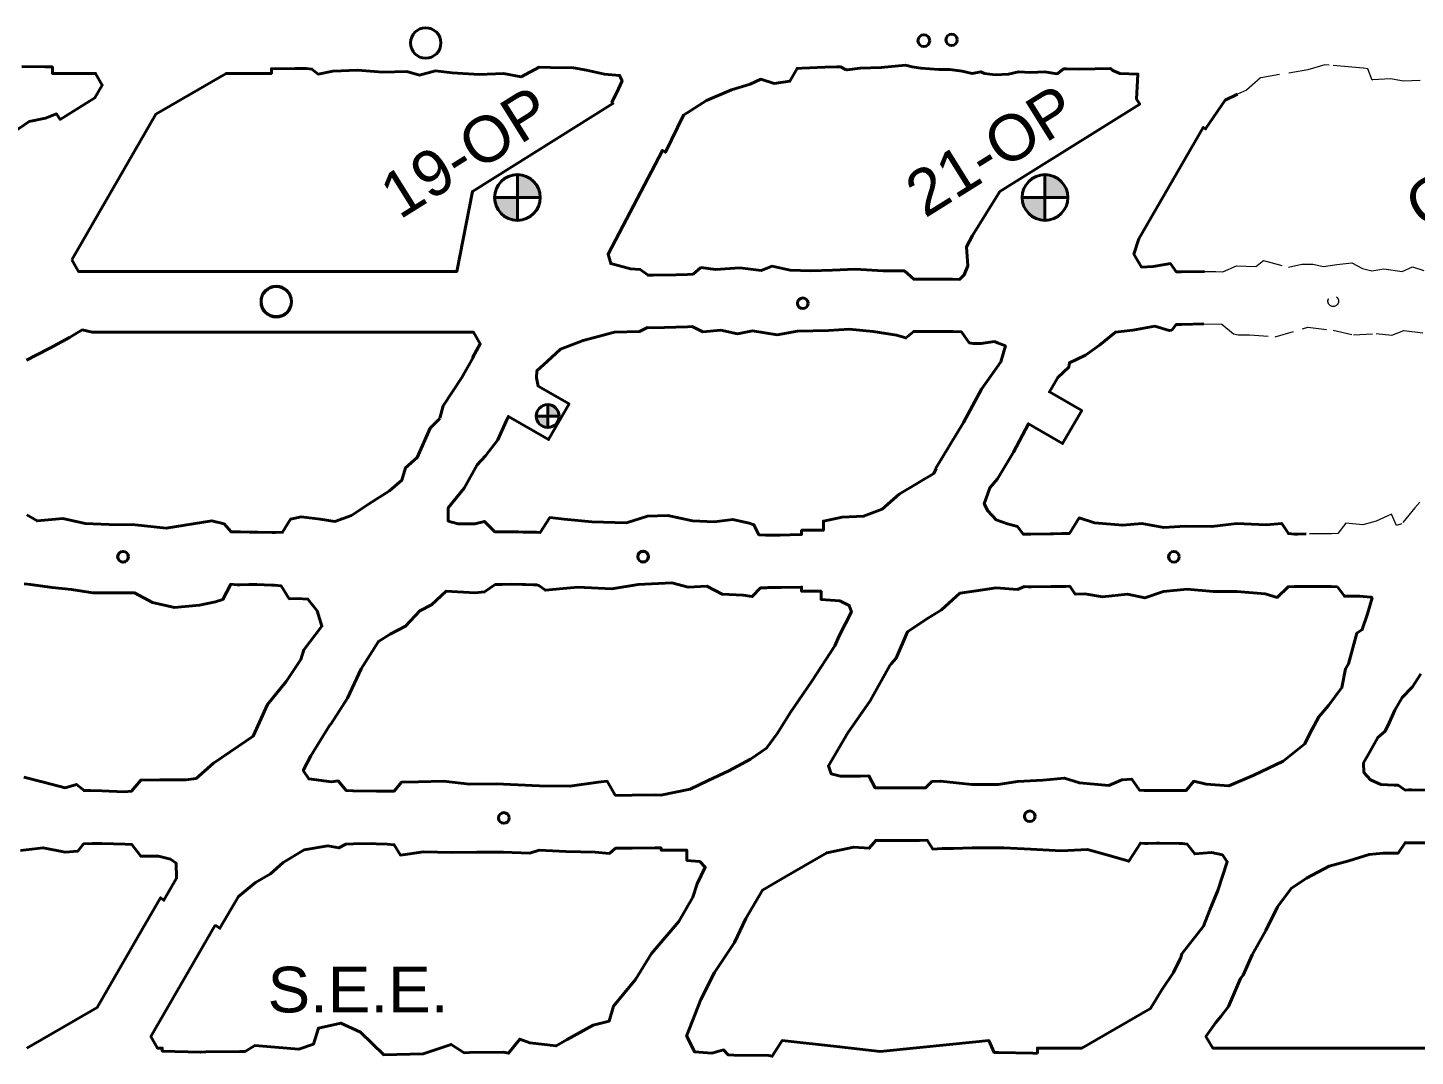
# Model space of a CAD drawing. Header units: millimetres. Extents: x -28 to 1943, y -5245 to 2752.
# Drawn here: x 1064.8 to 1155.9, y 137.2 to 204.7 of the extents above; entities that cross this region are included whole.
import ezdxf

# ---------------------------------------------------------------- set-up
doc = ezdxf.new("R2010")
doc.units = ezdxf.units.MM
doc.linetypes.add('RAYITAS', pattern=[0.375, 0.25, -0.125])
doc.styles.add('DG-T1-473 TO 560$0$Standard', font='arial.ttf')

msp = doc.modelspace()

# ---------------------------------------------------------------- hatches: boundary and pattern name
at = {"linetype": 'Continuous', "lineweight": 40}
h = msp.add_hatch(color=7, dxfattribs=at)
h.paths.add_polyline_path([(1098.414, 193.601, 0.414214), (1096.914, 195.101), (1096.914, 193.601)])
h.paths.add_polyline_path([(1096.914, 193.601), (1095.414, 193.601, 0.414214), (1096.914, 192.101)])
h = msp.add_hatch(color=7, dxfattribs=at)
h.paths.add_polyline_path([(1133.055, 193.601, 0.414214), (1131.555, 195.101), (1131.555, 193.601)])
h.paths.add_polyline_path([(1131.555, 193.601), (1130.055, 193.601, 0.414214), (1131.555, 192.101)])
at = {"lineweight": 40}
h = msp.add_hatch(color=7, dxfattribs=at)
h.paths.add_polyline_path([(1099.655, 179.248, 0.414214), (1098.905, 179.998), (1098.905, 179.248)])
h.paths.add_polyline_path([(1098.155, 179.248, 0.414214), (1098.905, 178.498), (1098.905, 179.248)])

# ---------------------------------------------------------------- linework, layer by layer
at = {"color": 7, "linetype": 'Continuous', "lineweight": 40}
for p, q in [((1096.914, 192.101), (1096.914, 195.101)), ((1096.914, 192.101), (1096.914, 195.101)), ((1131.555, 192.101), (1131.555, 195.101)), ((1131.555, 192.101), (1131.555, 195.101)), ((1095.414, 193.601), (1098.414, 193.601)), ((1095.414, 193.601), (1098.414, 193.601)), ((1130.055, 193.601), (1133.055, 193.601)), ((1130.055, 193.601), (1133.055, 193.601)), ((1073.285, 137.748), (1072.845, 138.511)), ((1073.285, 137.748), (1072.845, 138.511))]:
    msp.add_line(p, q, dxfattribs=at)
at = {"color": 7, "lineweight": 40}
for p, q in [((1098.905, 178.498), (1098.905, 179.998)), ((1098.905, 178.498), (1098.905, 179.998)), ((1098.155, 179.248), (1099.655, 179.248)), ((1098.155, 179.248), (1099.655, 179.248)), ((1130.768, 137.418), (1131.056, 137.389)), ((1130.768, 137.418), (1131.056, 137.389))]:
    msp.add_line(p, q, dxfattribs=at)
at = {"lineweight": 40}
for points in [[(1109.324, 199.973), (1107.81, 199.018), (1106.631, 196.577), (1106.434, 196.691), (1103.596, 191.255), (1102.866, 189.89), (1103.045, 189.264), (1104.341, 188.91), (1104.97, 188.883), (1105.496, 188.5), (1105.829, 188.497), (1107.336, 188.526), (1108.08, 188.535), (1108.454, 188.572), (1108.965, 189.001), (1109.911, 188.865), (1111.524, 188.976), (1112.925, 188.814), (1113.653, 189.085), (1114.818, 188.84), (1116.192, 188.784), (1117.609, 188.83), (1119.101, 188.89), (1120.934, 188.79), (1122.322, 188.78), (1122.944, 188.232), (1123.258, 188.23), (1123.988, 188.229), (1125.483, 188.233), (1125.951, 188.217), (1126.242, 188.525), (1126.488, 189.11), (1126.395, 190.365), (1126.796, 191.102), (1128.602, 193.996), (1137.775, 199.728), (1137.567, 200.062), (1137.658, 201.7), (1136.463, 201.739), (1136.002, 201.941), (1135.851, 202.083), (1133.84, 202.024), (1132.992, 202.044), (1132.992, 202.044), (1132.763, 202.042), (1132.418, 201.765), (1132.326, 201.727), (1131.54, 201.844), (1130.617, 201.812), (1129.812, 201.857), (1129.17, 201.699), (1128.287, 201.661), (1127.591, 201.75), (1127.345, 201.858), (1126.783, 201.739), (1126.128, 201.895), (1125.315, 202.001), (1124.594, 202.007), (1123.4, 202.104), (1122.83, 202.189), (1122.396, 202.29), (1120.81, 202.127), (1119.426, 202.093), (1118.561, 201.974), (1118.448, 202.004), (1118.131, 202.176), (1117.986, 202.187), (1117.887, 202.187), (1117.11, 202.161), (1115.611, 202.1), (1115.281, 202.081), (1114.812, 201.234), (1113.778, 201.098), (1112.907, 201.37), (1112.189, 201.051), (1110.976, 200.664)], [(1109.324, 199.973), (1107.81, 199.018), (1106.631, 196.577), (1106.434, 196.691), (1103.596, 191.255), (1102.866, 189.89), (1103.045, 189.264), (1104.341, 188.91), (1104.97, 188.883), (1105.496, 188.5), (1105.829, 188.497), (1107.336, 188.526), (1108.08, 188.535), (1108.454, 188.572), (1108.965, 189.001), (1109.911, 188.865), (1111.524, 188.976), (1112.925, 188.814), (1113.653, 189.085), (1114.818, 188.84), (1116.192, 188.784), (1117.609, 188.83), (1119.101, 188.89), (1120.934, 188.79), (1122.322, 188.78), (1122.944, 188.232), (1123.258, 188.23), (1123.988, 188.229), (1125.483, 188.233), (1125.951, 188.217), (1126.242, 188.525), (1126.488, 189.11), (1126.395, 190.365), (1126.796, 191.102), (1128.602, 193.996), (1137.775, 199.728), (1137.567, 200.062), (1137.658, 201.7), (1136.463, 201.739), (1136.002, 201.941), (1135.851, 202.083), (1133.84, 202.024), (1132.992, 202.044), (1132.992, 202.044), (1132.763, 202.042), (1132.418, 201.765), (1132.326, 201.727), (1131.54, 201.844), (1130.617, 201.812), (1129.812, 201.857), (1129.17, 201.699), (1128.287, 201.661), (1127.591, 201.75), (1127.345, 201.858), (1126.783, 201.739), (1126.128, 201.895), (1125.315, 202.001), (1124.594, 202.007), (1123.4, 202.104), (1122.83, 202.189), (1122.396, 202.29), (1120.81, 202.127), (1119.426, 202.093), (1118.561, 201.974), (1118.448, 202.004), (1118.131, 202.176), (1117.986, 202.187), (1117.887, 202.187), (1117.11, 202.161), (1115.611, 202.1), (1115.281, 202.081), (1114.812, 201.234), (1113.778, 201.098), (1112.907, 201.37), (1112.189, 201.051), (1110.976, 200.664)], [(1084.61, 158.989), (1083.349, 156.938), (1082.857, 155.979), (1083.215, 155.423), (1084.709, 155.234), (1085.151, 155.29), (1085.666, 154.67), (1086.12, 154.635), (1087.659, 154.628), (1088.021, 154.621), (1088.364, 154.614), (1088.828, 154.629), (1089.314, 155.201), (1090.417, 155.239), (1092.061, 155.266), (1093.765, 155.075), (1095.519, 155.109), (1098.368, 154.969), (1100.349, 154.948), (1102.21, 155.205), (1102.8, 155.272), (1103.333, 154.36), (1103.711, 154.344), (1104.45, 154.359), (1105.974, 154.37), (1106.341, 154.363), (1108.257, 154.744), (1109.433, 155.316), (1110.801, 155.956), (1112.222, 156.709), (1113.261, 157.44), (1113.985, 158.436), (1114.834, 159.76), (1116.244, 161.838), (1117.758, 164.152), (1118.049, 164.81), (1118.845, 166.386), (1118.7, 166.815), (1118.076, 167.112), (1116.859, 167.208), (1116.859, 167.748), (1115.573, 167.748), (1115.573, 168.017), (1115.532, 168.017), (1114.223, 167.988), (1114.123, 167.986), (1114.023, 167.986), (1113.474, 167.982), (1113.374, 167.982), (1113.274, 167.98), (1112.878, 167.964), (1112.34, 167.391), (1111.744, 167.487), (1110.365, 167.549), (1109.347, 168.08), (1108.133, 168.01), (1107.055, 168.297), (1104.854, 168.2), (1103.122, 167.894), (1100.884, 168.02), (1099.925, 167.931), (1098.757, 167.807), (1098.326, 168.115), (1098.158, 168.176), (1098.059, 168.176), (1097.958, 168.176), (1097.455, 168.198), (1097.355, 168.196), (1097.255, 168.194), (1096.511, 168.215), (1095.919, 168.194), (1095.819, 168.194), (1095.719, 168.193), (1095.449, 168.188), (1094.757, 167.706), (1094.126, 167.638), (1092.243, 167.757), (1091.274, 166.85), (1090.513, 166.458), (1089.568, 165.457), (1088.565, 164.917), (1087.787, 164.447), (1086.665, 162.654), (1085.749, 160.716), (1084.659, 159.023)], [(1084.61, 158.989), (1083.349, 156.938), (1082.857, 155.979), (1083.215, 155.423), (1084.709, 155.234), (1085.151, 155.29), (1085.666, 154.67), (1086.12, 154.635), (1087.659, 154.628), (1088.021, 154.621), (1088.364, 154.614), (1088.828, 154.629), (1089.314, 155.201), (1090.417, 155.239), (1092.061, 155.266), (1093.765, 155.075), (1095.519, 155.109), (1098.368, 154.969), (1100.349, 154.948), (1102.21, 155.205), (1102.8, 155.272), (1103.333, 154.36), (1103.711, 154.344), (1104.45, 154.359), (1105.974, 154.37), (1106.341, 154.363), (1108.257, 154.744), (1109.433, 155.316), (1110.801, 155.956), (1112.222, 156.709), (1113.261, 157.44), (1113.985, 158.436), (1114.834, 159.76), (1116.244, 161.838), (1117.758, 164.152), (1118.049, 164.81), (1118.845, 166.386), (1118.7, 166.815), (1118.076, 167.112), (1116.859, 167.208), (1116.859, 167.748), (1115.573, 167.748), (1115.573, 168.017), (1115.532, 168.017), (1114.223, 167.988), (1114.123, 167.986), (1114.023, 167.986), (1113.474, 167.982), (1113.374, 167.982), (1113.274, 167.98), (1112.878, 167.964), (1112.34, 167.391), (1111.744, 167.487), (1110.365, 167.549), (1109.347, 168.08), (1108.133, 168.01), (1107.055, 168.297), (1104.854, 168.2), (1103.122, 167.894), (1100.884, 168.02), (1099.925, 167.931), (1098.757, 167.807), (1098.326, 168.115), (1098.158, 168.176), (1098.059, 168.176), (1097.958, 168.176), (1097.455, 168.198), (1097.355, 168.196), (1097.255, 168.194), (1096.511, 168.215), (1095.919, 168.194), (1095.819, 168.194), (1095.719, 168.193), (1095.449, 168.188), (1094.757, 167.706), (1094.126, 167.638), (1092.243, 167.757), (1091.274, 166.85), (1090.513, 166.458), (1089.568, 165.457), (1088.565, 164.917), (1087.787, 164.447), (1086.665, 162.654), (1085.749, 160.716), (1084.659, 159.023)], [(1150.757, 168.045), (1150.35, 168.057), (1150.25, 168.057), (1150.15, 168.057), (1148.853, 168.056), (1148.753, 168.056), (1148.653, 168.056), (1148.123, 168.049), (1148.024, 168.049), (1147.924, 168.049), (1147.519, 168.044), (1146.809, 167.336), (1146.003, 167.573), (1144.152, 167.719), (1142.591, 167.732), (1140.895, 167.878), (1139.344, 167.735), (1138.122, 167.313), (1136.979, 167.551), (1135.326, 167.382), (1134.164, 167.572), (1133.539, 167.552), (1133.184, 168.078), (1132.922, 168.059), (1132.822, 168.059), (1132.722, 168.059), (1132.161, 168.054), (1132.061, 168.053), (1131.961, 168.053), (1130.662, 168.034), (1130.562, 168.033), (1130.462, 168.033), (1130.207, 168.049), (1129.76, 167.87), (1128.361, 167.963), (1127.046, 167.771), (1125.975, 167.616), (1124.771, 166.532), (1123.731, 165.897), (1122.535, 165.074), (1121.777, 163.341), (1121.454, 162.978), (1121.364, 162.874), (1120.082, 160.554), (1118.615, 158.443), (1117.336, 156.284), (1117.518, 155.746), (1118.14, 155.598), (1119.441, 155.598), (1119.985, 155.627), (1120.405, 154.841), (1120.836, 154.844), (1120.936, 154.845), (1121.036, 154.845), (1122.323, 154.827), (1122.423, 154.827), (1122.523, 154.829), (1123.095, 154.844), (1123.195, 154.844), (1123.294, 154.845), (1123.718, 154.83), (1124.129, 155.247), (1124.698, 155.278), (1126.744, 155.062), (1128.474, 155.048), (1129.759, 155.245), (1131.417, 155.347), (1132.836, 155.473), (1133.819, 155.162), (1135.739, 154.991), (1136.6, 155.352), (1137.256, 155.413), (1137.772, 154.678), (1138.079, 154.672), (1138.179, 154.673), (1138.279, 154.673), (1138.812, 154.657), (1138.911, 154.659), (1139.011, 154.659), (1140.306, 154.652), (1140.406, 154.652), (1140.833, 154.663), (1141.327, 155.269), (1142.146, 155.077), (1143.626, 154.967), (1145.278, 155.678), (1147.188, 156.593), (1148.617, 157.737), (1148.948, 158.398), (1149.54, 159.5), (1150.181, 160.236), (1151.056, 161.424), (1151.296, 162.651), (1151.484, 162.975), (1152.025, 164.988), (1152.39, 165.226), (1152.731, 166.26), (1153.039, 167.312), (1152.957, 167.361), (1152.211, 167.429), (1151.212, 167.421)], [(1150.757, 168.045), (1150.35, 168.057), (1150.25, 168.057), (1150.15, 168.057), (1148.853, 168.056), (1148.753, 168.056), (1148.653, 168.056), (1148.123, 168.049), (1148.024, 168.049), (1147.924, 168.049), (1147.519, 168.044), (1146.809, 167.336), (1146.003, 167.573), (1144.152, 167.719), (1142.591, 167.732), (1140.895, 167.878), (1139.344, 167.735), (1138.122, 167.313), (1136.979, 167.551), (1135.326, 167.382), (1134.164, 167.572), (1133.539, 167.552), (1133.184, 168.078), (1132.922, 168.059), (1132.822, 168.059), (1132.722, 168.059), (1132.161, 168.054), (1132.061, 168.053), (1131.961, 168.053), (1130.662, 168.034), (1130.562, 168.033), (1130.462, 168.033), (1130.207, 168.049), (1129.76, 167.87), (1128.361, 167.963), (1127.046, 167.771), (1125.975, 167.616), (1124.771, 166.532), (1123.731, 165.897), (1122.535, 165.074), (1121.777, 163.341), (1121.454, 162.978), (1121.364, 162.874), (1120.082, 160.554), (1118.615, 158.443), (1117.336, 156.284), (1117.518, 155.746), (1118.14, 155.598), (1119.441, 155.598), (1119.985, 155.627), (1120.405, 154.841), (1120.836, 154.844), (1120.936, 154.845), (1121.036, 154.845), (1122.323, 154.827), (1122.423, 154.827), (1122.523, 154.829), (1123.095, 154.844), (1123.195, 154.844), (1123.294, 154.845), (1123.718, 154.83), (1124.129, 155.247), (1124.698, 155.278), (1126.744, 155.062), (1128.474, 155.048), (1129.759, 155.245), (1131.417, 155.347), (1132.836, 155.473), (1133.819, 155.162), (1135.739, 154.991), (1136.6, 155.352), (1137.256, 155.413), (1137.772, 154.678), (1138.079, 154.672), (1138.179, 154.673), (1138.279, 154.673), (1138.812, 154.657), (1138.911, 154.659), (1139.011, 154.659), (1140.306, 154.652), (1140.406, 154.652), (1140.833, 154.663), (1141.327, 155.269), (1142.146, 155.077), (1143.626, 154.967), (1145.278, 155.678), (1147.188, 156.593), (1148.617, 157.737), (1148.948, 158.398), (1149.54, 159.5), (1150.181, 160.236), (1151.056, 161.424), (1151.296, 162.651), (1151.484, 162.975), (1152.025, 164.988), (1152.39, 165.226), (1152.731, 166.26), (1153.039, 167.312), (1152.957, 167.361), (1152.211, 167.429), (1151.212, 167.421)]]:
    msp.add_lwpolyline(points, close=True, dxfattribs=at)
at = {"color": 251, "linetype": 'RAYITAS', "lineweight": 13, "ltscale": 5}
for points in [[(1156.195, 201.289), (1155.103, 201.244), (1154.245, 201.395), (1153.06, 201.328), (1153.04, 201.31), (1152.764, 202.054), (1152.472, 202.099), (1151.713, 202.167), (1150.214, 202.298), (1149.942, 202.317), (1148.805, 201.981), (1145.707, 201.455), (1144.789, 200.657), (1144.199, 200.379)], [(1156.195, 201.289), (1155.103, 201.244), (1154.245, 201.395), (1153.06, 201.328), (1153.04, 201.31), (1152.764, 202.054), (1152.472, 202.099), (1151.713, 202.167), (1150.214, 202.298), (1149.942, 202.317), (1148.805, 201.981), (1145.707, 201.455), (1144.789, 200.657), (1144.199, 200.379)], [(1142.02, 188.734), (1142.768, 188.744), (1143.226, 188.729), (1144.132, 189.12), (1145.405, 189.073), (1145.894, 189.466), (1147.547, 189.023), (1148.43, 189.228), (1149.148, 189.213), (1149.841, 189.061), (1150.71, 189.209), (1151.7, 189.316), (1152.407, 188.948), (1153.012, 188.796), (1153.801, 188.925), (1155.001, 188.749), (1155.698, 189.057), (1156.422, 188.817)], [(1142.02, 188.734), (1142.768, 188.744), (1143.226, 188.729), (1144.132, 189.12), (1145.405, 189.073), (1145.894, 189.466), (1147.547, 189.023), (1148.43, 189.228), (1149.148, 189.213), (1149.841, 189.061), (1150.71, 189.209), (1151.7, 189.316), (1152.407, 188.948), (1153.012, 188.796), (1153.801, 188.925), (1155.001, 188.749), (1155.698, 189.057), (1156.422, 188.817)], [(1141.995, 185.316), (1143.158, 185.273), (1143.925, 184.654), (1144.237, 184.578), (1144.975, 184.588), (1146.665, 184.45), (1148.809, 185.077), (1150.483, 184.881), (1151.807, 184.587), (1153.303, 184.669), (1154.341, 184.559), (1155.126, 184.859), (1156.79, 184.653)], [(1141.995, 185.316), (1143.158, 185.273), (1143.925, 184.654), (1144.237, 184.578), (1144.975, 184.588), (1146.665, 184.45), (1148.809, 185.077), (1150.483, 184.881), (1151.807, 184.587), (1153.303, 184.669), (1154.341, 184.559), (1155.126, 184.859), (1156.79, 184.653)], [(1156.169, 173.586), (1155.83, 173.226), (1154.981, 172.173), (1154.64, 172.061), (1154.309, 172.8), (1153.307, 172.352), (1152.424, 172.114), (1151.304, 172.222), (1150.777, 171.534), (1150.37, 171.51), (1150.27, 171.511), (1150.17, 171.511), (1148.703, 171.512)], [(1156.169, 173.586), (1155.83, 173.226), (1154.981, 172.173), (1154.64, 172.061), (1154.309, 172.8), (1153.307, 172.352), (1152.424, 172.114), (1151.304, 172.222), (1150.777, 171.534), (1150.37, 171.51), (1150.27, 171.511), (1150.17, 171.511), (1148.703, 171.512)]]:
    msp.add_lwpolyline(points, dxfattribs=at)
at = {"lineweight": 40}
for points in [[(1064.384, 202.206), (1065.879, 202.184), (1066.386, 202.181), (1066.386, 201.748), (1069.213, 201.748), (1069.654, 200.985), (1069.174, 200.154), (1066.886, 198.724), (1066.655, 199.093), (1065.931, 198.811), (1064.859, 198.584), (1063.445, 197.629)], [(1064.384, 202.206), (1065.879, 202.184), (1066.386, 202.181), (1066.386, 201.748), (1069.213, 201.748), (1069.654, 200.985), (1069.174, 200.154), (1066.886, 198.724), (1066.655, 199.093), (1065.931, 198.811), (1064.859, 198.584), (1063.445, 197.629)], [(1067.648, 189.511), (1073.173, 199.08), (1077.795, 201.748), (1080.761, 201.748), (1080.761, 202.059), (1082.321, 202.072), (1083.071, 202.069), (1083.418, 202.036), (1083.841, 201.708), (1084.803, 201.9), (1086.42, 201.969), (1088.068, 201.841), (1089.649, 201.868), (1090.485, 201.642), (1091.534, 201.912), (1092.636, 201.787), (1094.404, 201.677), (1095.992, 201.747), (1097.171, 201.534), (1098.351, 202.151), (1099.09, 202.132), (1100.594, 202.113), (1101.445, 201.959), (1102.635, 201.696), (1103.623, 201.62), (1103.793, 201.269), (1103.428, 200.455), (1103.122, 199.872), (1103.19, 199.763), (1093.961, 193.996), (1092.94, 188.748), (1079.416, 188.748), (1068.089, 188.748), (1067.648, 189.511)], [(1067.648, 189.511), (1073.173, 199.08), (1077.795, 201.748), (1080.761, 201.748), (1080.761, 202.059), (1082.321, 202.072), (1083.071, 202.069), (1083.418, 202.036), (1083.841, 201.708), (1084.803, 201.9), (1086.42, 201.969), (1088.068, 201.841), (1089.649, 201.868), (1090.485, 201.642), (1091.534, 201.912), (1092.636, 201.787), (1094.404, 201.677), (1095.992, 201.747), (1097.171, 201.534), (1098.351, 202.151), (1099.09, 202.132), (1100.594, 202.113), (1101.445, 201.959), (1102.635, 201.696), (1103.623, 201.62), (1103.793, 201.269), (1103.428, 200.455), (1103.122, 199.872), (1103.19, 199.763), (1093.961, 193.996), (1092.94, 188.748), (1079.416, 188.748), (1068.089, 188.748), (1067.648, 189.511)], [(1144.199, 200.379), (1143.391, 199.999), (1142.101, 198.108), (1141.946, 198.198), (1137.722, 190.883), (1137.396, 189.872), (1137.892, 189.027), (1138.658, 189.075), (1139.416, 189.21), (1139.797, 189.26), (1140.174, 188.721), (1140.523, 188.714), (1142.02, 188.734)], [(1144.199, 200.379), (1143.391, 199.999), (1142.101, 198.108), (1141.946, 198.198), (1137.722, 190.883), (1137.396, 189.872), (1137.892, 189.027), (1138.658, 189.075), (1139.416, 189.21), (1139.797, 189.26), (1140.174, 188.721), (1140.523, 188.714), (1142.02, 188.734)], [(1113.213, 171.436), (1112.777, 171.456), (1112.444, 172.116), (1112.127, 172.214), (1111.059, 172.463), (1109.832, 172.304), (1108.415, 172.361), (1106.792, 172.726), (1105.463, 172.669), (1104.073, 172.243), (1101.81, 172.299), (1099.975, 172.47), (1099.05, 172.579), (1098.4, 171.596), (1098.155, 171.628), (1098.055, 171.628), (1097.955, 171.628), (1097.292, 171.632), (1096.997, 171.64), (1095.902, 171.638), (1095.803, 171.638), (1095.703, 171.638), (1095.425, 171.653), (1094.751, 172.327), (1094.122, 172.175), (1093.025, 172.174), (1092.378, 172.349), (1092.373, 173.229), (1093.421, 174.517), (1094.27, 176.036), (1094.83, 176.628), (1095.637, 177.695), (1096.168, 178.918), (1096.328, 179.225), (1098.959, 177.706), (1100.309, 180.044), (1098.277, 181.217), (1098.178, 181.75), (1098.196, 182.23), (1098.879, 182.832), (1099.747, 183.641), (1101.232, 184.221), (1103.296, 184.762), (1104.934, 184.794), (1105.464, 185.059), (1105.824, 185.053), (1107.326, 185.093), (1108.083, 185.118), (1108.398, 185.128), (1109.084, 184.791), (1110.282, 184.889), (1111.363, 184.659), (1112.348, 184.838), (1113.971, 184.593), (1115.297, 184.824), (1117.341, 184.874), (1118.698, 184.952), (1120.271, 184.797), (1121.809, 184.565), (1122.422, 184.377), (1122.943, 184.804), (1123.251, 184.807), (1125.5, 184.797), (1126.072, 184.773), (1126.58, 184.06), (1126.847, 184.011), (1127.361, 184.025), (1128.234, 184.137), (1128.428, 184.051), (1128.957, 183.86), (1128.664, 182.81), (1127.38, 181.014), (1126.204, 178.83), (1124.391, 175.818), (1124.406, 175.809), (1124.249, 175.468), (1123.221, 174.872), (1121.974, 174.12), (1120.868, 173.138), (1119.643, 172.667), (1118.242, 172.606), (1117.003, 172.356), (1117.003, 171.748), (1115.573, 171.748), (1115.573, 171.48), (1115.473, 171.478), (1114.159, 171.423), (1114.059, 171.423), (1113.959, 171.421), (1113.413, 171.438), (1113.313, 171.438), (1113.213, 171.438)], [(1113.213, 171.436), (1112.777, 171.456), (1112.444, 172.116), (1112.127, 172.214), (1111.059, 172.463), (1109.832, 172.304), (1108.415, 172.361), (1106.792, 172.726), (1105.463, 172.669), (1104.073, 172.243), (1101.81, 172.299), (1099.975, 172.47), (1099.05, 172.579), (1098.4, 171.596), (1098.155, 171.628), (1098.055, 171.628), (1097.955, 171.628), (1097.292, 171.632), (1096.997, 171.64), (1095.902, 171.638), (1095.803, 171.638), (1095.703, 171.638), (1095.425, 171.653), (1094.751, 172.327), (1094.122, 172.175), (1093.025, 172.174), (1092.378, 172.349), (1092.373, 173.229), (1093.421, 174.517), (1094.27, 176.036), (1094.83, 176.628), (1095.637, 177.695), (1096.168, 178.918), (1096.328, 179.225), (1098.959, 177.706), (1100.309, 180.044), (1098.277, 181.217), (1098.178, 181.75), (1098.196, 182.23), (1098.879, 182.832), (1099.747, 183.641), (1101.232, 184.221), (1103.296, 184.762), (1104.934, 184.794), (1105.464, 185.059), (1105.824, 185.053), (1107.326, 185.093), (1108.083, 185.118), (1108.398, 185.128), (1109.084, 184.791), (1110.282, 184.889), (1111.363, 184.659), (1112.348, 184.838), (1113.971, 184.593), (1115.297, 184.824), (1117.341, 184.874), (1118.698, 184.952), (1120.271, 184.797), (1121.809, 184.565), (1122.422, 184.377), (1122.943, 184.804), (1123.251, 184.807), (1125.5, 184.797), (1126.072, 184.773), (1126.58, 184.06), (1126.847, 184.011), (1127.361, 184.025), (1128.234, 184.137), (1128.428, 184.051), (1128.957, 183.86), (1128.664, 182.81), (1127.38, 181.014), (1126.204, 178.83), (1124.391, 175.818), (1124.406, 175.809), (1124.249, 175.468), (1123.221, 174.872), (1121.974, 174.12), (1120.868, 173.138), (1119.643, 172.667), (1118.242, 172.606), (1117.003, 172.356), (1117.003, 171.748), (1115.573, 171.748), (1115.573, 171.48), (1115.473, 171.478), (1114.159, 171.423), (1114.059, 171.423), (1113.959, 171.421), (1113.413, 171.438), (1113.313, 171.438), (1113.213, 171.438)], [(1148.703, 171.512), (1148.139, 171.505), (1148.039, 171.505), (1147.939, 171.505), (1147.544, 171.534), (1147.105, 172.203), (1146.087, 172.113), (1144.16, 172.185), (1142.514, 171.991), (1140.75, 172.012), (1139.35, 171.929), (1137.914, 172.19), (1136.663, 172.081), (1134.808, 172.233), (1133.792, 172.56), (1133.163, 171.541), (1132.859, 171.533), (1132.758, 171.533), (1132.659, 171.531), (1132.124, 171.524), (1132.024, 171.523), (1131.924, 171.523), (1130.626, 171.505), (1130.526, 171.505), (1130.426, 171.504), (1130.128, 171.492), (1129.755, 171.992), (1129.099, 172.167), (1128.356, 172.446), (1127.813, 173.036), (1127.573, 173.479), (1127.929, 174.538), (1128.447, 175.126), (1129.492, 176.872), (1130.467, 178.743), (1132.714, 177.446), (1133.967, 179.611), (1131.845, 180.835), (1132.404, 181.791), (1133.12, 182.457), (1133.163, 182.746), (1134.227, 183.246), (1135.128, 183.901), (1136.179, 184.76), (1137.322, 184.88), (1138.779, 185.147), (1139.72, 184.858), (1139.875, 184.897), (1140.17, 185.263), (1140.51, 185.269), (1141.995, 185.316)], [(1148.703, 171.512), (1148.139, 171.505), (1148.039, 171.505), (1147.939, 171.505), (1147.544, 171.534), (1147.105, 172.203), (1146.087, 172.113), (1144.16, 172.185), (1142.514, 171.991), (1140.75, 172.012), (1139.35, 171.929), (1137.914, 172.19), (1136.663, 172.081), (1134.808, 172.233), (1133.792, 172.56), (1133.163, 171.541), (1132.859, 171.533), (1132.758, 171.533), (1132.659, 171.531), (1132.124, 171.524), (1132.024, 171.523), (1131.924, 171.523), (1130.626, 171.505), (1130.526, 171.505), (1130.426, 171.504), (1130.128, 171.492), (1129.755, 171.992), (1129.099, 172.167), (1128.356, 172.446), (1127.813, 173.036), (1127.573, 173.479), (1127.929, 174.538), (1128.447, 175.126), (1129.492, 176.872), (1130.467, 178.743), (1132.714, 177.446), (1133.967, 179.611), (1131.845, 180.835), (1132.404, 181.791), (1133.12, 182.457), (1133.163, 182.746), (1134.227, 183.246), (1135.128, 183.901), (1136.179, 184.76), (1137.322, 184.88), (1138.779, 185.147), (1139.72, 184.858), (1139.875, 184.897), (1140.17, 185.263), (1140.51, 185.269), (1141.995, 185.316)], [(1064.67, 182.913), (1065.32, 183.254), (1066.213, 183.716), (1067.507, 184.405), (1068.338, 184.905), (1069.001, 184.748), (1094.039, 184.748), (1094.48, 183.985), (1093.977, 183.113), (1094.017, 183.09), (1093.261, 181.776), (1092.041, 179.921), (1091.814, 179.107)], [(1064.67, 182.913), (1065.32, 183.254), (1066.213, 183.716), (1067.507, 184.405), (1068.338, 184.905), (1069.001, 184.748), (1094.039, 184.748), (1094.48, 183.985), (1093.977, 183.113), (1094.017, 183.09), (1093.261, 181.776), (1092.041, 179.921), (1091.814, 179.107)], [(1091.813, 179.099), (1091.192, 178.453), (1090.337, 176.521), (1089.556, 175.848), (1089.327, 175.046), (1088.518, 174.345), (1087.147, 173.47), (1086.026, 172.726), (1084.925, 172.326), (1083.958, 172.484), (1082.715, 172.624), (1082.013, 172.472), (1081.493, 171.622), (1081.02, 171.61), (1080.92, 171.612), (1080.82, 171.612), (1079.852, 171.63), (1079.518, 171.627), (1079.418, 171.628), (1079.318, 171.628), (1078.734, 171.641), (1078.634, 171.641), (1078.534, 171.641), (1078.117, 171.646), (1077.652, 172.166), (1076.86, 172.379), (1073.845, 171.893), (1071.822, 172.106), (1070.109, 172.121), (1068.54, 172.199), (1067.075, 172.517), (1065.378, 172.36), (1064.692, 172.759)], [(1091.813, 179.099), (1091.192, 178.453), (1090.337, 176.521), (1089.556, 175.848), (1089.327, 175.046), (1088.518, 174.345), (1087.147, 173.47), (1086.026, 172.726), (1084.925, 172.326), (1083.958, 172.484), (1082.715, 172.624), (1082.013, 172.472), (1081.493, 171.622), (1081.02, 171.61), (1080.92, 171.612), (1080.82, 171.612), (1079.852, 171.63), (1079.518, 171.627), (1079.418, 171.628), (1079.318, 171.628), (1078.734, 171.641), (1078.634, 171.641), (1078.534, 171.641), (1078.117, 171.646), (1077.652, 172.166), (1076.86, 172.379), (1073.845, 171.893), (1071.822, 172.106), (1070.109, 172.121), (1068.54, 172.199), (1067.075, 172.517), (1065.378, 172.36), (1064.692, 172.759)], [(1064.499, 155.539), (1065.798, 155.219), (1067.215, 154.845), (1067.974, 155.065), (1068.459, 154.658), (1068.88, 154.654), (1069.624, 154.64), (1071.104, 154.583), (1071.573, 154.614), (1072.184, 155.351), (1073.429, 155.364), (1075.136, 155.363), (1075.819, 155.459), (1076.961, 156.464), (1078.608, 157.564), (1079.567, 158.232), (1080.509, 160.301), (1081.721, 161.819), (1082.703, 163.275), (1082.888, 163.904), (1084.08, 165.453), (1083.758, 166.468), (1083.157, 167.226), (1082.476, 167.269), (1081.937, 167.254), (1081.407, 168.099), (1080.972, 168.135), (1080.872, 168.135), (1080.772, 168.135), (1079.806, 168.184), (1079.483, 168.189), (1079.383, 168.19), (1079.283, 168.19), (1078.713, 168.174), (1078.613, 168.174), (1078.513, 168.174), (1078.097, 168.201), (1077.563, 167.203), (1077.089, 167.056), (1076.051, 166.832), (1074.393, 166.672), (1072.96, 167.001), (1071.776, 167.633), (1070.342, 167.641), (1069.042, 167.641), (1067.625, 167.865), (1066.356, 168), (1064.951, 168.195), (1064.528, 168.232)], [(1064.499, 155.539), (1065.798, 155.219), (1067.215, 154.845), (1067.974, 155.065), (1068.459, 154.658), (1068.88, 154.654), (1069.624, 154.64), (1071.104, 154.583), (1071.573, 154.614), (1072.184, 155.351), (1073.429, 155.364), (1075.136, 155.363), (1075.819, 155.459), (1076.961, 156.464), (1078.608, 157.564), (1079.567, 158.232), (1080.509, 160.301), (1081.721, 161.819), (1082.703, 163.275), (1082.888, 163.904), (1084.08, 165.453), (1083.758, 166.468), (1083.157, 167.226), (1082.476, 167.269), (1081.937, 167.254), (1081.407, 168.099), (1080.972, 168.135), (1080.872, 168.135), (1080.772, 168.135), (1079.806, 168.184), (1079.483, 168.189), (1079.383, 168.19), (1079.283, 168.19), (1078.713, 168.174), (1078.613, 168.174), (1078.513, 168.174), (1078.097, 168.201), (1077.563, 167.203), (1077.089, 167.056), (1076.051, 166.832), (1074.393, 166.672), (1072.96, 167.001), (1071.776, 167.633), (1070.342, 167.641), (1069.042, 167.641), (1067.625, 167.865), (1066.356, 168), (1064.951, 168.195), (1064.528, 168.232)], [(1156.244, 162.315), (1155.695, 161.469), (1155.007, 160.764), (1154.534, 159.939), (1154.072, 158.911), (1153.864, 158.528), (1153.406, 158.14), (1152.878, 157.199), (1152.471, 156.482), (1152.498, 155.855), (1152.935, 155.357), (1153.619, 155.06), (1154.477, 155.018), (1154.736, 155.012), (1155.206, 154.694), (1155.417, 154.708), (1155.517, 154.709), (1155.617, 154.709), (1156.921, 154.69)], [(1156.244, 162.315), (1155.695, 161.469), (1155.007, 160.764), (1154.534, 159.939), (1154.072, 158.911), (1153.864, 158.528), (1153.406, 158.14), (1152.878, 157.199), (1152.471, 156.482), (1152.498, 155.855), (1152.935, 155.357), (1153.619, 155.06), (1154.477, 155.018), (1154.736, 155.012), (1155.206, 154.694), (1155.417, 154.708), (1155.517, 154.709), (1155.617, 154.709), (1156.921, 154.69)], [(1131.056, 137.389), (1131.056, 137.748), (1133.986, 137.748), (1138.494, 140.351), (1139.237, 141.57), (1139.985, 142.715), (1140.475, 143.687), (1140.548, 143.93), (1141.954, 145.762), (1142.388, 146.827), (1142.895, 148.104), (1143.523, 149.968), (1143.202, 150.437), (1142.487, 150.601), (1141.386, 150.495), (1140.893, 151.13), (1140.564, 151.173), (1140.464, 151.173), (1140.364, 151.173), (1139.072, 151.198), (1138.972, 151.198), (1138.872, 151.198), (1138.316, 151.192), (1138.216, 151.192), (1138.116, 151.192), (1137.822, 151.207), (1137.056, 150.011), (1135.932, 150.359), (1134.347, 150.793), (1132.628, 150.694), (1130.636, 150.819), (1128.849, 150.891), (1126.785, 150.891), (1125.541, 150.845), (1124.807, 150.845), (1124.201, 150.812), (1123.822, 151.392), (1123.319, 151.385), (1123.219, 151.385), (1123.119, 151.385), (1122.571, 151.383), (1122.471, 151.382), (1122.371, 151.382), (1121.088, 151.385), (1120.988, 151.385), (1120.888, 151.384), (1120.439, 151.386), (1120.016, 150.87), (1119.013, 150.937), (1117.228, 150.576), (1114.539, 149.023), (1113.006, 148.107), (1111.909, 146.248), (1111.176, 144.692), (1109.864, 142.718), (1108.955, 140.943), (1108.028, 138.54), (1108.037, 138.526), (1108.553, 137.499), (1109.675, 137.415), (1110.448, 137.632), (1110.758, 137.295), (1111.115, 137.291), (1113.432, 137.251), (1113.652, 137.212), (1114.293, 138.238), (1118.064, 137.84), (1120.728, 137.519), (1125.499, 137.999), (1127.877, 138.245), (1128.212, 137.466), (1128.506, 137.467), (1130.768, 137.418)], [(1131.056, 137.389), (1131.056, 137.748), (1133.986, 137.748), (1138.494, 140.351), (1139.237, 141.57), (1139.985, 142.715), (1140.475, 143.687), (1140.548, 143.93), (1141.954, 145.762), (1142.388, 146.827), (1142.895, 148.104), (1143.523, 149.968), (1143.202, 150.437), (1142.487, 150.601), (1141.386, 150.495), (1140.893, 151.13), (1140.564, 151.173), (1140.464, 151.173), (1140.364, 151.173), (1139.072, 151.198), (1138.972, 151.198), (1138.872, 151.198), (1138.316, 151.192), (1138.216, 151.192), (1138.116, 151.192), (1137.822, 151.207), (1137.056, 150.011), (1135.932, 150.359), (1134.347, 150.793), (1132.628, 150.694), (1130.636, 150.819), (1128.849, 150.891), (1126.785, 150.891), (1125.541, 150.845), (1124.807, 150.845), (1124.201, 150.812), (1123.822, 151.392), (1123.319, 151.385), (1123.219, 151.385), (1123.119, 151.385), (1122.571, 151.383), (1122.471, 151.382), (1122.371, 151.382), (1121.088, 151.385), (1120.988, 151.385), (1120.888, 151.384), (1120.439, 151.386), (1120.016, 150.87), (1119.013, 150.937), (1117.228, 150.576), (1114.539, 149.023), (1113.006, 148.107), (1111.909, 146.248), (1111.176, 144.692), (1109.864, 142.718), (1108.955, 140.943), (1108.028, 138.54), (1108.037, 138.526), (1108.553, 137.499), (1109.675, 137.415), (1110.448, 137.632), (1110.758, 137.295), (1111.115, 137.291), (1113.432, 137.251), (1113.652, 137.212), (1114.293, 138.238), (1118.064, 137.84), (1120.728, 137.519), (1125.499, 137.999), (1127.877, 138.245), (1128.212, 137.466), (1128.506, 137.467), (1130.768, 137.418)], [(1064.704, 137.748), (1069.326, 140.416), (1072.308, 145.581), (1073.484, 147.619), (1073.702, 147.457), (1074.536, 148.896), (1074.518, 149.881), (1074.145, 150.149), (1073.338, 150.346), (1072.191, 150.343), (1071.591, 151.127), (1071.149, 151.135), (1069.632, 151.171), (1068.998, 151.189), (1068.429, 151.151), (1068.054, 150.682), (1067.223, 150.617), (1065.772, 150.898), (1064.285, 150.718)], [(1064.704, 137.748), (1069.326, 140.416), (1072.308, 145.581), (1073.484, 147.619), (1073.702, 147.457), (1074.536, 148.896), (1074.518, 149.881), (1074.145, 150.149), (1073.338, 150.346), (1072.191, 150.343), (1071.591, 151.127), (1071.149, 151.135), (1069.632, 151.171), (1068.998, 151.189), (1068.429, 151.151), (1068.054, 150.682), (1067.223, 150.617), (1065.772, 150.898), (1064.285, 150.718)], [(1077.064, 145.819), (1072.845, 138.511), (1073.285, 137.748), (1073.598, 137.748), (1073.598, 137.556), (1076.114, 137.47), (1076.459, 137.503), (1078.686, 137.533), (1079.033, 137.528), (1079.665, 137.915), (1082.554, 137.672), (1083.535, 138.01), (1083.846, 139.06), (1085.328, 139.387), (1086.609, 138.792), (1088.133, 137.313), (1090.731, 137.371), (1092.557, 137.99), (1093.415, 137.444), (1093.763, 137.467), (1096.006, 137.47), (1096.339, 137.407), (1097.07, 138.341), (1097.721, 138.103), (1099.451, 137.893), (1100.173, 138.322), (1101.891, 139.245), (1102.931, 139.519), (1103.229, 140.502), (1104.662, 142.262), (1105.728, 143.963), (1107.52, 146.057), (1108.432, 147.663), (1108.707, 148.535), (1109.249, 149.622), (1108.896, 149.993), (1108.043, 150.068), (1108.033, 150.748), (1106.352, 150.748), (1106.352, 150.891), (1105.969, 150.893), (1104.455, 150.882), (1103.709, 150.874), (1103.359, 150.875), (1102.951, 150.526), (1102.031, 150.612), (1100.096, 150.647), (1098.354, 150.737), (1097.739, 150.538), (1095.995, 150.609), (1094.247, 150.605), (1092.587, 150.59), (1090.758, 150.628), (1089.231, 150.418), (1088.829, 151.102), (1088.358, 151.135), (1087.631, 151.166), (1087.349, 151.174), (1086.153, 151.167), (1085.652, 151.13), (1085.19, 150.89), (1084.474, 151.021), (1082.916, 150.766), (1081.543, 149.934), (1080.709, 149.191), (1079.72, 148.629), (1078.597, 147.692), (1077.386, 145.615), (1077.063, 145.819), (1077.063, 145.819)], [(1077.064, 145.819), (1072.845, 138.511), (1073.285, 137.748), (1073.598, 137.748), (1073.598, 137.556), (1076.114, 137.47), (1076.459, 137.503), (1078.686, 137.533), (1079.033, 137.528), (1079.665, 137.915), (1082.554, 137.672), (1083.535, 138.01), (1083.846, 139.06), (1085.328, 139.387), (1086.609, 138.792), (1088.133, 137.313), (1090.731, 137.371), (1092.557, 137.99), (1093.415, 137.444), (1093.763, 137.467), (1096.006, 137.47), (1096.339, 137.407), (1097.07, 138.341), (1097.721, 138.103), (1099.451, 137.893), (1100.173, 138.322), (1101.891, 139.245), (1102.931, 139.519), (1103.229, 140.502), (1104.662, 142.262), (1105.728, 143.963), (1107.52, 146.057), (1108.432, 147.663), (1108.707, 148.535), (1109.249, 149.622), (1108.896, 149.993), (1108.043, 150.068), (1108.033, 150.748), (1106.352, 150.748), (1106.352, 150.891), (1105.969, 150.893), (1104.455, 150.882), (1103.709, 150.874), (1103.359, 150.875), (1102.951, 150.526), (1102.031, 150.612), (1100.096, 150.647), (1098.354, 150.737), (1097.739, 150.538), (1095.995, 150.609), (1094.247, 150.605), (1092.587, 150.59), (1090.758, 150.628), (1089.231, 150.418), (1088.829, 151.102), (1088.358, 151.135), (1087.631, 151.166), (1087.349, 151.174), (1086.153, 151.167), (1085.652, 151.13), (1085.19, 150.89), (1084.474, 151.021), (1082.916, 150.766), (1081.543, 149.934), (1080.709, 149.191), (1079.72, 148.629), (1078.597, 147.692), (1077.386, 145.615), (1077.063, 145.819), (1077.063, 145.819)], [(1156.923, 151.233), (1155.625, 151.227), (1155.525, 151.227), (1155.425, 151.227), (1155.198, 151.227), (1154.751, 150.556), (1153.764, 150.541), (1152.842, 150.462), (1151.5, 150.041), (1150.208, 149.686), (1148.726, 148.9), (1147.718, 148.237), (1146.825, 147.023), (1146.059, 145.472), (1145.157, 143.879), (1144.573, 142.539), (1144.395, 142.326), (1143.609, 140.47), (1143.092, 139.82), (1142.781, 139.423), (1142.127, 138.511), (1142.567, 137.748), (1168.627, 137.748)], [(1156.923, 151.233), (1155.625, 151.227), (1155.525, 151.227), (1155.425, 151.227), (1155.198, 151.227), (1154.751, 150.556), (1153.764, 150.541), (1152.842, 150.462), (1151.5, 150.041), (1150.208, 149.686), (1148.726, 148.9), (1147.718, 148.237), (1146.825, 147.023), (1146.059, 145.472), (1145.157, 143.879), (1144.573, 142.539), (1144.395, 142.326), (1143.609, 140.47), (1143.092, 139.82), (1142.781, 139.423), (1142.127, 138.511), (1142.567, 137.748), (1168.627, 137.748)]]:
    msp.add_lwpolyline(points, dxfattribs=at)
for centre, radius in [((1090.894, 203.748), 1), ((1123.603, 203.898), 0.385), ((1125.423, 203.952), 0.373), ((1096.914, 193.601), 1.5), ((1131.555, 193.601), 1.5), ((1081.079, 186.748), 1), ((1115.65, 186.653), 0.35), ((1115.654, 186.657), 0.35), ((1105.166, 170.032), 0.35), ((1071.016, 170.012), 0.35), ((1071.025, 170.01), 0.35), ((1105.169, 170.01), 0.35), ((1140.017, 170.006), 0.35), ((1140.025, 170.01), 0.35), ((1096.024, 152.859), 0.35), ((1096.028, 152.859), 0.35), ((1130.555, 152.967), 0.35), ((1130.564, 152.971), 0.35)]:
    msp.add_circle(centre, radius, dxfattribs=at)
at = {"color": 7, "linetype": 'Continuous', "lineweight": 40}
for centre, radius in [((1096.914, 193.601), 1.5), ((1098.905, 179.248), 0.75)]:
    msp.add_circle(centre, radius, dxfattribs=at)
at = {"color": 7, "lineweight": 40}
for centre, radius in [((1131.555, 193.601), 1.5), ((1081.082, 186.782), 1)]:
    msp.add_circle(centre, radius, dxfattribs=at)
at = {"color": 251, "linetype": 'RAYITAS', "lineweight": 13, "ltscale": 5}
for centre in [(1150.483, 186.792), (1150.484, 186.795)]:
    msp.add_circle(centre, 0.35, dxfattribs=at)

# ---------------------------------------------------------------- texts
at = {"linetype": 'Continuous', "style": 'DG-T1-473 TO 560$0$Standard'}
for s, p in [('19-OP', (1089.173, 192.113)), ('21-OP', (1123.672, 192.212)), ('OP-23', (1156.457, 191.344))]:
    msp.add_text(s, height=3, rotation=32, dxfattribs=at).set_placement(p)
msp.add_text('S.E.E.', height=3, dxfattribs=at).set_placement((1080.51, 140.091))

doc.saveas('drawing.dxf')
